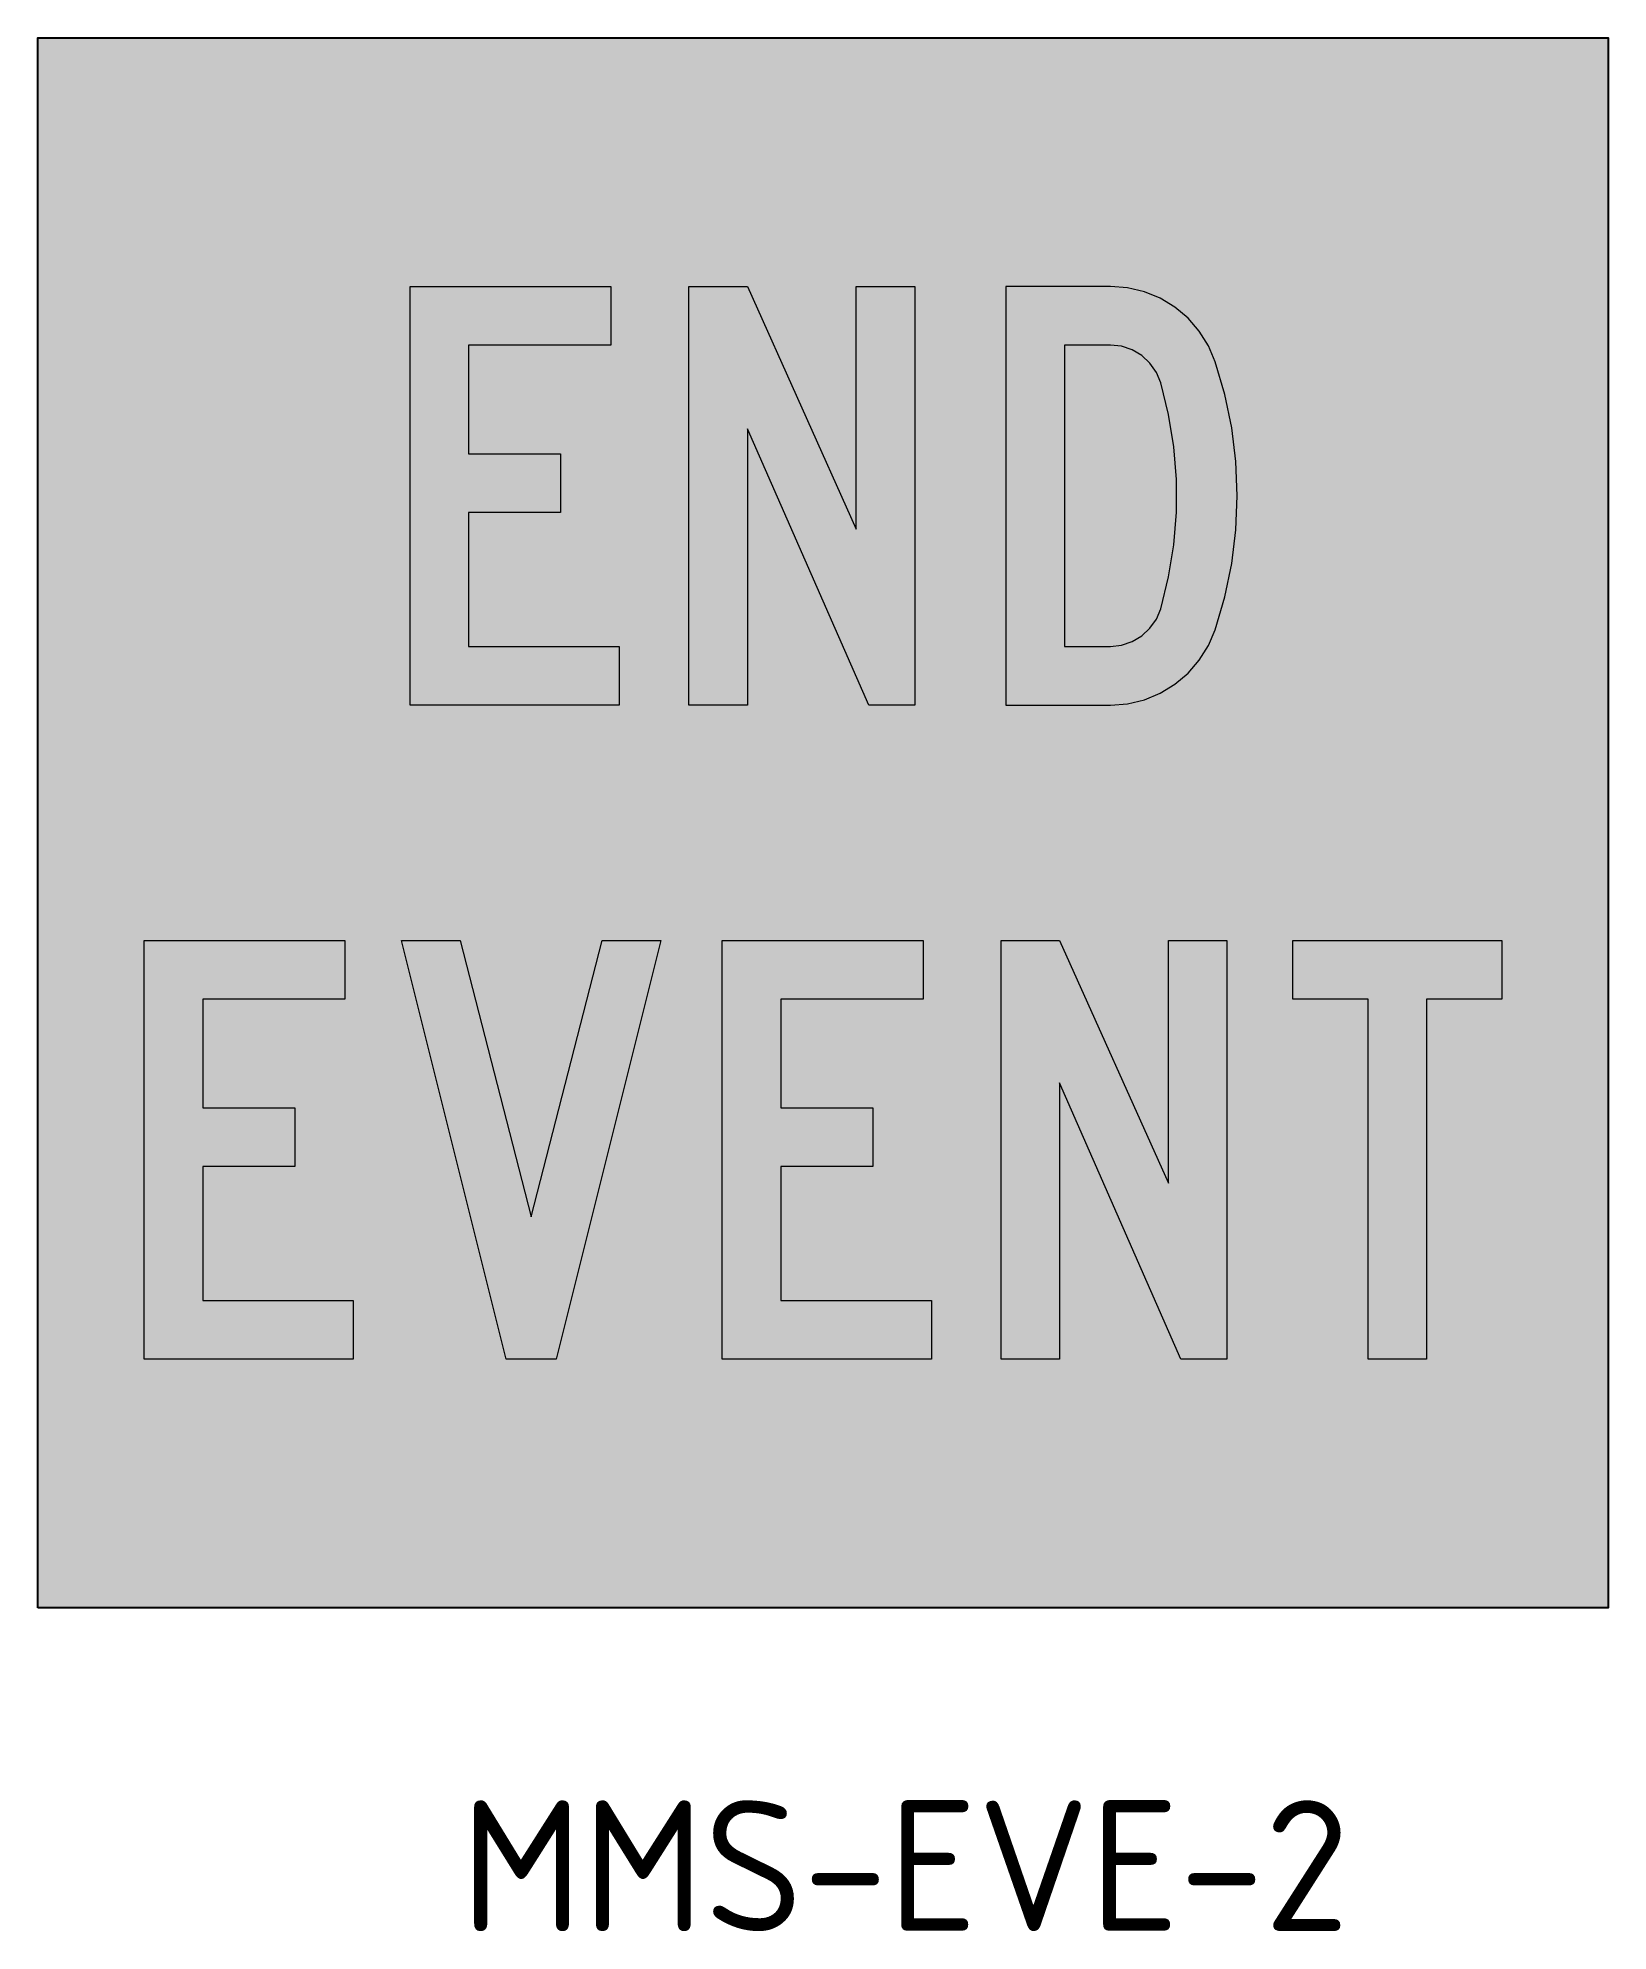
# Model space of a CAD drawing. Extents: x 162 to 359, y 73 to 230.
# Drawn here: x 161.8 to 221.8, y 157.5 to 229.8 of the extents above.
import ezdxf

# ---------------------------------------------------------------- set-up
doc = ezdxf.new("R2010")
doc.units = 0
doc.header["$LTSCALE"] = 0.3
doc.header["$MEASUREMENT"] = 0
for name, color, linetype in [('COMMENTS', 4, 'CONTINUOUS'), ('L25', 1, 'CONTINUOUS'), ('yellow', 50, 'CONTINUOUS')]:
    doc.layers.add(name, color=color, linetype=linetype)
doc.styles.add('iso', font='iso3098b.shx')

msp = doc.modelspace()

# ---------------------------------------------------------------- hatches: boundary and pattern name
at = {"layer": 'L25'}
h = msp.add_hatch(color=256, dxfattribs=at)
h.paths.add_polyline_path([(176.031, 204.316), (176.031, 220.316), (183.706, 220.316), (183.706, 218.076), (178.269, 218.076), (178.269, 213.917), (181.787, 213.917), (181.787, 211.676), (178.269, 211.676), (178.269, 206.557), (184.026, 206.557), (184.026, 204.316)])
h.paths.add_polyline_path([(186.683, 204.316), (186.683, 220.316), (188.922, 220.316), (193.08, 211.037), (193.08, 220.316), (195.318, 220.316), (195.318, 204.316), (193.558, 204.316), (188.922, 214.875), (188.922, 204.316)])
h.paths.add_polyline_path([(201.038, 206.557), (202.797, 206.557), (203.221, 206.604), (203.626, 206.74), (203.994, 206.958), (204.306, 207.251), (204.551, 207.602), (204.716, 207.996), (205.014, 209.211), (205.214, 210.445), (205.314, 211.691), (205.314, 212.941), (205.214, 214.187), (205.014, 215.422), (204.716, 216.636), (204.551, 217.031), (204.306, 217.382), (203.994, 217.674), (203.626, 217.892), (203.221, 218.029), (202.797, 218.076), (201.038, 218.076)], flags=16)
h.paths.add_polyline_path([(198.799, 204.316), (202.797, 204.316), (203.452, 204.368), (204.091, 204.52), (204.699, 204.769), (205.259, 205.112), (205.762, 205.535), (206.191, 206.034), (206.537, 206.591), (206.794, 207.196), (207.162, 208.446), (207.427, 209.722), (207.586, 211.014), (207.64, 212.316), (207.586, 213.618), (207.427, 214.911), (207.162, 216.186), (206.794, 217.436), (206.537, 218.041), (206.191, 218.6), (205.762, 219.097), (205.259, 219.521), (204.699, 219.863), (204.091, 220.112), (203.452, 220.265), (202.797, 220.316), (198.799, 220.316)])
h = msp.add_hatch(color=256, dxfattribs=at)
h.paths.add_polyline_path([(165.871, 179.317), (165.871, 195.316), (173.545, 195.316), (173.545, 193.076), (168.109, 193.076), (168.109, 188.916), (171.626, 188.916), (171.626, 186.676), (168.109, 186.676), (168.109, 181.557), (173.864, 181.557), (173.864, 179.317)])
h.paths.add_polyline_path([(179.702, 179.317), (175.704, 195.316), (177.942, 195.316), (180.661, 184.757), (183.379, 195.316), (185.619, 195.316), (181.621, 179.317)])
h.paths.add_polyline_path([(187.961, 179.317), (187.961, 195.316), (195.637, 195.316), (195.637, 193.076), (190.201, 193.076), (190.201, 188.916), (193.719, 188.916), (193.719, 186.676), (190.201, 186.676), (190.201, 181.557), (195.957, 181.557), (195.957, 179.317)])
h.paths.add_polyline_path([(198.613, 179.317), (198.613, 195.316), (200.853, 195.316), (205.01, 186.037), (205.01, 195.316), (207.248, 195.316), (207.248, 179.317), (205.49, 179.317), (200.853, 189.876), (200.853, 179.317)])
h.paths.add_polyline_path([(212.637, 179.317), (212.637, 193.076), (209.758, 193.076), (209.758, 195.316), (217.754, 195.316), (217.754, 193.076), (214.875, 193.076), (214.875, 179.317)])
at = {"layer": 'yellow'}
h = msp.add_hatch(color=256, dxfattribs=at)
h.paths.add_polyline_path([(221.811, 229.816), (161.811, 229.816), (161.811, 169.816), (221.811, 169.816)])
h.paths.add_polyline_path([(193.558, 204.316), (188.922, 214.875), (188.922, 204.316), (186.683, 204.316), (186.683, 220.316), (188.922, 220.316), (193.08, 211.037), (193.08, 220.316), (195.318, 220.316), (195.318, 204.316)], flags=16)
h.paths.add_polyline_path([(195.637, 195.316), (195.637, 193.076), (190.201, 193.076), (190.201, 188.916), (193.719, 188.916), (193.719, 186.676), (190.201, 186.676), (190.201, 181.557), (195.957, 181.557), (195.957, 179.317), (187.961, 179.317), (187.961, 195.316)], flags=16)
h.paths.add_polyline_path([(198.799, 204.316), (198.799, 220.316), (202.797, 220.316), (203.452, 220.265), (204.091, 220.112), (204.699, 219.863), (205.259, 219.521), (205.762, 219.097), (206.191, 218.6), (206.537, 218.041), (206.794, 217.436), (207.162, 216.186), (207.427, 214.911), (207.586, 213.618), (207.64, 212.316), (207.586, 211.014), (207.427, 209.722), (207.162, 208.446), (206.794, 207.196), (206.537, 206.591), (206.191, 206.034), (205.762, 205.535), (205.259, 205.112), (204.699, 204.769), (204.091, 204.52), (203.452, 204.368), (202.797, 204.316)], flags=16)
h.paths.add_polyline_path([(185.619, 195.316), (181.621, 179.317), (179.702, 179.317), (175.704, 195.316), (177.942, 195.316), (180.661, 184.757), (183.379, 195.316)], flags=16)
h.paths.add_polyline_path([(198.613, 195.316), (200.853, 195.316), (205.01, 186.037), (205.01, 195.316), (207.248, 195.316), (207.248, 179.317), (205.49, 179.317), (200.853, 189.876), (200.853, 179.317), (198.613, 179.317)], flags=16)
h.paths.add_polyline_path([(184.026, 204.316), (176.031, 204.316), (176.031, 220.316), (183.706, 220.316), (183.706, 218.076), (178.269, 218.076), (178.269, 213.917), (181.787, 213.917), (181.787, 211.676), (178.269, 211.676), (178.269, 206.557), (184.026, 206.557)], flags=16)
h.paths.add_polyline_path([(201.038, 206.557), (201.038, 218.076), (202.797, 218.076), (203.221, 218.029), (203.626, 217.892), (203.994, 217.674), (204.306, 217.382), (204.551, 217.031), (204.716, 216.636), (205.014, 215.422), (205.214, 214.187), (205.314, 212.941), (205.314, 211.691), (205.214, 210.445), (205.014, 209.211), (204.716, 207.996), (204.551, 207.602), (204.306, 207.251), (203.994, 206.958), (203.626, 206.74), (203.221, 206.604), (202.797, 206.557)], flags=0)
h.paths.add_polyline_path([(209.758, 195.316), (217.754, 195.316), (217.754, 193.076), (214.875, 193.076), (214.875, 179.317), (212.637, 179.317), (212.637, 193.076), (209.758, 193.076)], flags=16)
h.paths.add_polyline_path([(173.545, 195.316), (173.545, 193.076), (168.109, 193.076), (168.109, 188.916), (171.626, 188.916), (171.626, 186.676), (168.109, 186.676), (168.109, 181.557), (173.864, 181.557), (173.864, 179.317), (165.871, 179.317), (165.871, 195.316)], flags=16)

# ---------------------------------------------------------------- linework, layer by layer
at = {"layer": 'L25'}
msp.add_lwpolyline([(161.811, 169.816), (161.811, 229.816), (221.811, 229.816), (221.811, 169.816)], close=True, dxfattribs=at)
at = {"layer": 'L25', "lineweight": 0}
for points in [[(176.031, 204.316), (176.031, 220.316), (183.706, 220.316), (183.706, 218.076), (178.269, 218.076), (178.269, 213.917), (181.787, 213.917), (181.787, 211.676), (178.269, 211.676), (178.269, 206.557), (184.026, 206.557), (184.026, 204.316), (176.031, 204.316)], [(186.683, 204.316), (186.683, 220.316), (188.922, 220.316), (193.08, 211.037), (193.08, 220.316), (195.318, 220.316), (195.318, 204.316), (193.558, 204.316), (188.922, 214.875), (188.922, 204.316), (186.683, 204.316)], [(198.799, 204.316), (202.797, 204.316), (203.452, 204.368), (204.091, 204.52), (204.699, 204.769), (205.259, 205.112), (205.762, 205.535), (206.191, 206.034), (206.537, 206.591), (206.794, 207.196), (207.162, 208.446), (207.427, 209.722), (207.586, 211.014), (207.64, 212.316), (207.586, 213.618), (207.427, 214.911), (207.162, 216.186), (206.794, 217.436), (206.537, 218.041), (206.191, 218.6), (205.762, 219.097), (205.259, 219.521), (204.699, 219.863), (204.091, 220.112), (203.452, 220.265), (202.797, 220.316), (198.799, 220.316), (198.799, 204.316)], [(201.038, 206.557), (202.797, 206.557), (203.221, 206.604), (203.626, 206.74), (203.994, 206.958), (204.306, 207.251), (204.551, 207.602), (204.716, 207.996), (205.014, 209.211), (205.214, 210.445), (205.314, 211.691), (205.314, 212.941), (205.214, 214.187), (205.014, 215.422), (204.716, 216.636), (204.551, 217.031), (204.306, 217.382), (203.994, 217.674), (203.626, 217.892), (203.221, 218.029), (202.797, 218.076), (201.038, 218.076), (201.038, 206.557)], [(165.871, 179.317), (165.871, 195.316), (173.545, 195.316), (173.545, 193.076), (168.109, 193.076), (168.109, 188.916), (171.626, 188.916), (171.626, 186.676), (168.109, 186.676), (168.109, 181.557), (173.864, 181.557), (173.864, 179.317), (165.871, 179.317)], [(179.702, 179.317), (175.704, 195.316), (177.942, 195.316), (180.661, 184.757), (183.379, 195.316), (185.619, 195.316), (181.621, 179.317), (179.702, 179.317)], [(187.961, 179.317), (187.961, 195.316), (195.637, 195.316), (195.637, 193.076), (190.201, 193.076), (190.201, 188.916), (193.719, 188.916), (193.719, 186.676), (190.201, 186.676), (190.201, 181.557), (195.957, 181.557), (195.957, 179.317), (187.961, 179.317)], [(198.613, 179.317), (198.613, 195.316), (200.853, 195.316), (205.01, 186.037), (205.01, 195.316), (207.248, 195.316), (207.248, 179.317), (205.49, 179.317), (200.853, 189.876), (200.853, 179.317), (198.613, 179.317)], [(212.637, 179.317), (212.637, 193.076), (209.758, 193.076), (209.758, 195.316), (217.754, 195.316), (217.754, 193.076), (214.875, 193.076), (214.875, 179.317), (212.637, 179.317)]]:
    msp.add_lwpolyline(points, close=True, dxfattribs=at)

# ---------------------------------------------------------------- texts
at = {"layer": 'COMMENTS', "style": 'iso'}
msp.add_text('MMS-EVE-2', height=5, dxfattribs=at).set_placement((177.968, 157.455))

doc.saveas('drawing.dxf')
